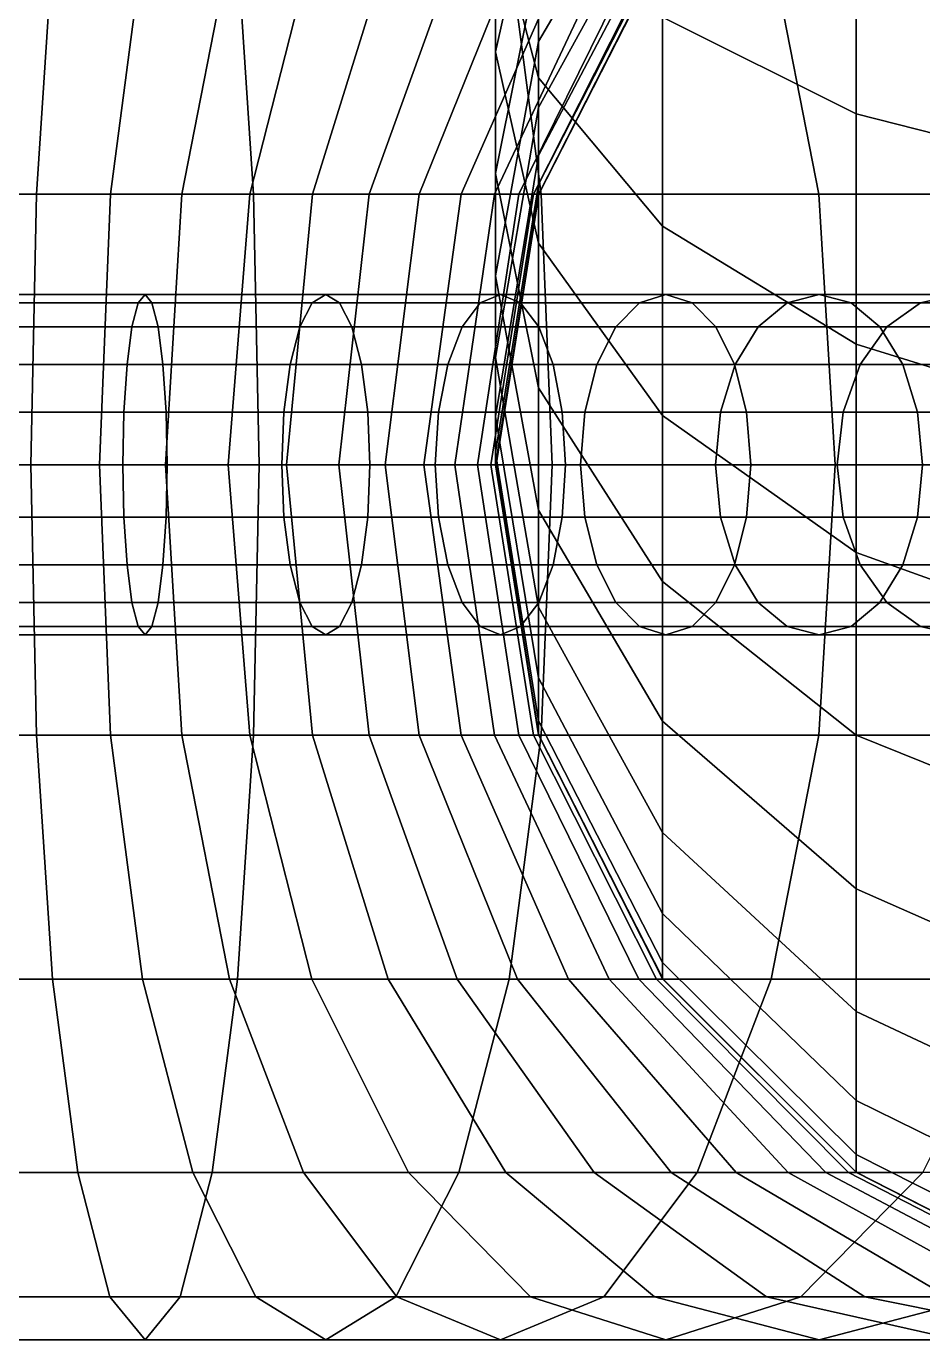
# Model space of a CAD drawing. Extents: x 91537 to 98524, y 82085 to 85415.
# Drawn here: x 98209.3 to 98336.5, y 84466.9 to 84653.2 of the extents above; entities that cross this region are included whole.
import ezdxf

# ---------------------------------------------------------------- set-up
doc = ezdxf.new("R2010")
doc.units = 0
doc.header["$LTSCALE"] = 20
for name, color, linetype in [('CENTERLINE', 7, 'CONTINUOUS'), ('INSULATION', 254, 'CONTINUOUS'), ('PIPE-SPOOL3', 3, 'CONTINUOUS')]:
    doc.layers.add(name, color=color, linetype=linetype)

msp = doc.modelspace()

# ---------------------------------------------------------------- linework, layer by layer
at = {"layer": 'CENTERLINE'}
msp.add_polyline3d([(98400, 84669.2477, 4491.3293), (98400, 84649.5786, 4508.5786), (98400, 84632.3293, 4528.2477), (98400, 84617.7949, 4550), (98400, 84606.2241, 4573.4633), (98400, 84597.8148, 4598.2362), (98400, 84592.711, 4623.8948), (98400, 84591, 4650), (98400, 84591, 4895), (98398.289, 84591, 4921.1052), (98393.1852, 84591, 4946.7638), (98384.7759, 84591, 4971.5367), (98373.2051, 84591, 4995), (98358.6707, 84591, 5016.7523), (98341.4214, 84591, 5036.4214), (98321.7523, 84591, 5053.6707), (98300, 84591, 5068.2051), (98276.5367, 84591, 5079.7759), (98251.7638, 84591, 5088.1852), (98226.1052, 84591, 5093.289), (98200, 84591, 5095)], dxfattribs=at)
at = {"layer": 'INSULATION'}
for points in [[(98281.9263, 84692.6025, 4521.7659), (98275.85, 84669.2477, 4491.3293), (98275.85, 84649.5786, 4508.5786), (98281.9263, 84676.7064, 4535.7064)], [(98275.85, 84691, 4476.7949), (98281.9263, 84671.8178, 4443.5703), (98281.9263, 84645.8929, 4460.8928), (98275.85, 84669.2477, 4491.3293)], [(98299.5605, 84690.2231, 4572.6712), (98281.9263, 84662.7659, 4551.6025), (98281.9263, 84651.0195, 4569.1822), (98299.5605, 84680.9919, 4586.4868)], [(98299.5605, 84686.5375, 4397.8053), (98327.0265, 84676.0268, 4372.4301), (98327.0265, 84640.7803, 4389.8118), (98299.5605, 84654.5132, 4413.598)], [(98299.5605, 84680.9919, 4586.4868), (98281.9263, 84651.0195, 4569.1822), (98281.9263, 84641.6682, 4588.1448), (98299.5605, 84673.6429, 4601.3891)], [(98281.9263, 84676.7064, 4535.7064), (98275.85, 84649.5786, 4508.5786), (98275.85, 84632.3293, 4528.2477), (98281.9263, 84662.7659, 4551.6025)], [(98327.0265, 84676.0268, 4372.4301), (98361.6355, 84669.2785, 4356.1382), (98361.6355, 84631.9632, 4374.5401), (98327.0265, 84640.7803, 4389.8118)], [(98299.5605, 84673.6429, 4601.3891), (98281.9263, 84641.6682, 4588.1448), (98281.9263, 84634.8721, 4608.1656), (98299.5605, 84668.3019, 4617.1231)], [(98281.9263, 84671.8178, 4443.5703), (98299.5605, 84654.5132, 4413.598), (98299.5605, 84624.8242, 4433.4355), (98281.9263, 84645.8929, 4460.8928)], [(98275.85, 84669.2477, 4491.3293), (98281.9263, 84645.8929, 4460.8928), (98281.9263, 84622.4509, 4481.4509), (98275.85, 84649.5786, 4508.5786)], [(98299.5605, 84668.3019, 4617.1231), (98281.9263, 84634.8721, 4608.1656), (98281.9263, 84630.7473, 4628.9023), (98299.5605, 84665.0603, 4633.4197)], [(98299.5605, 84665.0603, 4633.4197), (98281.9263, 84630.7473, 4628.9023), (98281.9263, 84629.3439, 4651.2552), (98299.5605, 84663.9345, 4652.3876)], [(98212.9953, 84663.9735, 4993.7088), (98210.6935, 84629.3645, 4976.2254), (98196.1367, 84629.3645, 4976.9896), (98196.7137, 84663.9735, 4994.6143)], [(98241.5169, 84629.3645, 5210.3525), (98239.2152, 84663.9735, 5192.8692), (98203.2863, 84663.9735, 5195.3857), (98203.8633, 84629.3645, 5213.0104)], [(98225.7682, 84663.9735, 4991.1681), (98221.2041, 84629.3645, 4974.1348), (98210.6935, 84629.3645, 4976.2254), (98212.9953, 84663.9735, 4993.7088)], [(98238.1002, 84663.9735, 4986.9819), (98231.3519, 84629.3645, 4970.6901), (98221.2041, 84629.3645, 4974.1348), (98225.7682, 84663.9735, 4991.1681)], [(98249.7803, 84663.9735, 4981.222), (98240.9632, 84629.3645, 4965.9503), (98231.3519, 84629.3645, 4970.6901), (98238.1002, 84663.9735, 4986.9819)], [(98282.3235, 84629.3645, 5202.2356), (98277.7595, 84663.9735, 5185.2022), (98239.2152, 84663.9735, 5192.8692), (98241.5169, 84629.3645, 5210.3525)], [(98260.6086, 84663.9735, 4973.9867), (98249.8736, 84629.3645, 4959.9965), (98240.9632, 84629.3645, 4965.9503), (98249.7803, 84663.9735, 4981.222)], [(98270.3999, 84663.9735, 4965.3999), (98257.9307, 84629.3645, 4952.9307), (98249.8736, 84629.3645, 4959.9965), (98260.6086, 84663.9735, 4973.9867)], [(98278.9867, 84663.9735, 4955.6086), (98264.9965, 84629.3645, 4944.8736), (98257.9307, 84629.3645, 4952.9307), (98270.3999, 84663.9735, 4965.3999)], [(98286.222, 84663.9735, 4944.7803), (98270.9503, 84629.3645, 4935.9632), (98264.9965, 84629.3645, 4944.8736), (98278.9867, 84663.9735, 4955.6086)], [(98291.9819, 84663.9735, 4933.1002), (98275.6901, 84629.3645, 4926.3519), (98270.9503, 84629.3645, 4935.9632), (98286.222, 84663.9735, 4944.7803)], [(98296.1681, 84663.9735, 4920.7682), (98279.1348, 84629.3645, 4916.2041), (98275.6901, 84629.3645, 4926.3519), (98291.9819, 84663.9735, 4933.1002)], [(98281.9263, 84662.7659, 4551.6025), (98275.85, 84632.3293, 4528.2477), (98275.85, 84617.7949, 4550), (98281.9263, 84651.0195, 4569.1822)], [(98321.7215, 84629.3645, 5188.8618), (98314.9732, 84663.9735, 5172.5699), (98277.7595, 84663.9735, 5185.2022), (98282.3235, 84629.3645, 5202.2356)], [(98298.7088, 84663.9735, 4907.9953), (98281.2254, 84629.3645, 4905.6935), (98279.1348, 84629.3645, 4916.2041), (98296.1681, 84663.9735, 4920.7682)], [(98299.6143, 84663.9735, 4891.7137), (98281.9896, 84629.3645, 4891.1367), (98281.2254, 84629.3645, 4905.6935), (98298.7088, 84663.9735, 4907.9953)], [(98299.5605, 84663.9345, 4652.3876), (98281.9263, 84629.3439, 4651.2552), (98281.9896, 84629.3645, 4891.1367), (98299.6143, 84663.9735, 4891.7137)], [(98359.0368, 84629.3645, 5170.4599), (98350.2197, 84663.9735, 5155.1882), (98314.9732, 84663.9735, 5172.5699), (98321.7215, 84629.3645, 5188.8618)], [(98299.5605, 84654.5132, 4413.598), (98327.0265, 84640.7803, 4389.8118), (98327.0265, 84608.104, 4411.6454), (98299.5605, 84624.8242, 4433.4355)], [(98281.9263, 84651.0195, 4569.1822), (98275.85, 84617.7949, 4550), (98275.85, 84606.2241, 4573.4633), (98281.9263, 84641.6682, 4588.1448)], [(98275.85, 84649.5786, 4508.5786), (98281.9263, 84622.4509, 4481.4509), (98281.9263, 84601.8928, 4504.8929), (98275.85, 84632.3293, 4528.2477)], [(98281.9263, 84645.8929, 4460.8928), (98299.5605, 84624.8242, 4433.4355), (98299.5605, 84597.9786, 4456.9786), (98281.9263, 84622.4509, 4481.4509)], [(98281.9263, 84641.6682, 4588.1448), (98275.85, 84606.2241, 4573.4633), (98275.85, 84597.8148, 4598.2362), (98281.9263, 84634.8721, 4608.1656)], [(98327.0265, 84640.7803, 4389.8118), (98361.6355, 84631.9632, 4374.5401), (98361.6355, 84597.369, 4397.6552), (98327.0265, 84608.104, 4411.6454)], [(98281.9263, 84634.8721, 4608.1656), (98275.85, 84597.8148, 4598.2362), (98275.85, 84592.711, 4623.8948), (98281.9263, 84630.7473, 4628.9023)], [(98275.85, 84632.3293, 4528.2477), (98281.9263, 84601.8928, 4504.8929), (98281.9263, 84584.5703, 4530.8178), (98275.85, 84617.7949, 4550)], [(98281.9263, 84630.7473, 4628.9023), (98275.85, 84592.711, 4623.8948), (98275.85, 84591, 4650), (98281.9263, 84629.3439, 4651.2552)], [(98210.6935, 84629.3645, 4976.2254), (98209.9004, 84591, 4970.2011), (98195.9379, 84591, 4970.9165), (98196.1367, 84629.3645, 4976.9896)], [(98242.3101, 84591, 5216.3769), (98241.5169, 84629.3645, 5210.3525), (98203.8633, 84629.3645, 5213.0104), (98204.0621, 84591, 5219.0835)], [(98221.2041, 84629.3645, 4974.1348), (98219.6314, 84591, 4968.2655), (98209.9004, 84591, 4970.2011), (98210.6935, 84629.3645, 4976.2254)], [(98231.3519, 84629.3645, 4970.6901), (98229.0265, 84591, 4965.0763), (98219.6314, 84591, 4968.2655), (98221.2041, 84629.3645, 4974.1348)], [(98240.9632, 84629.3645, 4965.9503), (98237.925, 84591, 4960.688), (98229.0265, 84591, 4965.0763), (98231.3519, 84629.3645, 4970.6901)], [(98249.8736, 84629.3645, 4959.9965), (98246.1746, 84591, 4955.1759), (98237.925, 84591, 4960.688), (98240.9632, 84629.3645, 4965.9503)], [(98283.8962, 84591, 5208.1049), (98282.3235, 84629.3645, 5202.2356), (98241.5169, 84629.3645, 5210.3525), (98242.3101, 84591, 5216.3769)], [(98257.9307, 84629.3645, 4952.9307), (98253.634, 84591, 4948.634), (98246.1746, 84591, 4955.1759), (98249.8736, 84629.3645, 4959.9965)], [(98264.9965, 84629.3645, 4944.8736), (98260.1759, 84591, 4941.1746), (98253.634, 84591, 4948.634), (98257.9307, 84629.3645, 4952.9307)], [(98270.9503, 84629.3645, 4935.9632), (98265.688, 84591, 4932.925), (98260.1759, 84591, 4941.1746), (98264.9965, 84629.3645, 4944.8736)], [(98275.6901, 84629.3645, 4926.3519), (98270.0763, 84591, 4924.0265), (98265.688, 84591, 4932.925), (98270.9503, 84629.3645, 4935.9632)], [(98279.1348, 84629.3645, 4916.2041), (98273.2655, 84591, 4914.6314), (98270.0763, 84591, 4924.0265), (98275.6901, 84629.3645, 4926.3519)], [(98281.2254, 84629.3645, 4905.6935), (98275.2011, 84591, 4904.9004), (98273.2655, 84591, 4914.6314), (98279.1348, 84629.3645, 4916.2041)], [(98281.9896, 84629.3645, 4891.1367), (98275.9165, 84591, 4890.9379), (98275.2011, 84591, 4904.9004), (98281.2254, 84629.3645, 4905.6935)], [(98281.9263, 84629.3439, 4651.2552), (98275.85, 84591, 4650), (98275.9165, 84591, 4890.9379), (98281.9896, 84629.3645, 4891.1367)], [(98324.0468, 84591, 5194.4756), (98321.7215, 84629.3645, 5188.8618), (98282.3235, 84629.3645, 5202.2356), (98283.8962, 84591, 5208.1049)], [(98362.075, 84591, 5175.7221), (98359.0368, 84629.3645, 5170.4599), (98321.7215, 84629.3645, 5188.8618), (98324.0468, 84591, 5194.4756)], [(98299.5605, 84624.8242, 4433.4355), (98327.0265, 84608.104, 4411.6454), (98327.0265, 84578.5572, 4437.5572), (98299.5605, 84597.9786, 4456.9786)], [(98281.9263, 84622.4509, 4481.4509), (98299.5605, 84597.9786, 4456.9786), (98299.5605, 84574.4355, 4483.8242), (98281.9263, 84601.8928, 4504.8929)], [(98275.85, 84617.7949, 4550), (98281.9263, 84584.5703, 4530.8178), (98281.9263, 84570.78, 4558.7819), (98275.85, 84606.2241, 4573.4633)], [(98327.0265, 84608.104, 4411.6454), (98361.6355, 84597.369, 4397.6552), (98361.6355, 84566.088, 4425.088), (98327.0265, 84578.5572, 4437.5572)], [(98275.85, 84606.2241, 4573.4633), (98281.9263, 84570.78, 4558.7819), (98281.9263, 84560.7576, 4588.3067), (98275.85, 84597.8148, 4598.2362)], [(98281.9263, 84601.8928, 4504.8929), (98299.5605, 84574.4355, 4483.8242), (98299.5605, 84554.598, 4513.5132), (98281.9263, 84584.5703, 4530.8178)], [(98275.85, 84597.8148, 4598.2362), (98281.9263, 84560.7576, 4588.3067), (98281.9263, 84554.6748, 4618.8872), (98275.85, 84592.711, 4623.8948)], [(98299.5605, 84597.9786, 4456.9786), (98327.0265, 84578.5572, 4437.5572), (98327.0265, 84552.6454, 4467.104), (98299.5605, 84574.4355, 4483.8242)], [(98275.85, 84592.711, 4623.8948), (98281.9263, 84554.6748, 4618.8872), (98281.9263, 84552.6561, 4648.7447), (98275.85, 84591, 4650)], [(98209.9004, 84591, 4970.2011), (98210.6935, 84552.6355, 4976.2254), (98196.1367, 84552.6355, 4976.9896), (98195.9379, 84591, 4970.9165)], [(98241.5169, 84552.6355, 5210.3525), (98242.3101, 84591, 5216.3769), (98204.0621, 84591, 5219.0835), (98203.8633, 84552.6355, 5213.0104)], [(98219.6314, 84591, 4968.2655), (98221.2041, 84552.6355, 4974.1348), (98210.6935, 84552.6355, 4976.2254), (98209.9004, 84591, 4970.2011)], [(98229.0265, 84591, 4965.0763), (98231.3519, 84552.6355, 4970.6901), (98221.2041, 84552.6355, 4974.1348), (98219.6314, 84591, 4968.2655)], [(98237.925, 84591, 4960.688), (98240.9632, 84552.6355, 4965.9503), (98231.3519, 84552.6355, 4970.6901), (98229.0265, 84591, 4965.0763)], [(98246.1746, 84591, 4955.1759), (98249.8736, 84552.6355, 4959.9965), (98240.9632, 84552.6355, 4965.9503), (98237.925, 84591, 4960.688)], [(98282.3235, 84552.6355, 5202.2356), (98283.8962, 84591, 5208.1049), (98242.3101, 84591, 5216.3769), (98241.5169, 84552.6355, 5210.3525)], [(98253.634, 84591, 4948.634), (98257.9307, 84552.6355, 4952.9307), (98249.8736, 84552.6355, 4959.9965), (98246.1746, 84591, 4955.1759)], [(98260.1759, 84591, 4941.1746), (98264.9965, 84552.6355, 4944.8736), (98257.9307, 84552.6355, 4952.9307), (98253.634, 84591, 4948.634)], [(98265.688, 84591, 4932.925), (98270.9503, 84552.6355, 4935.9632), (98264.9965, 84552.6355, 4944.8736), (98260.1759, 84591, 4941.1746)], [(98270.0763, 84591, 4924.0265), (98275.6901, 84552.6355, 4926.3519), (98270.9503, 84552.6355, 4935.9632), (98265.688, 84591, 4932.925)], [(98273.2655, 84591, 4914.6314), (98279.1348, 84552.6355, 4916.2041), (98275.6901, 84552.6355, 4926.3519), (98270.0763, 84591, 4924.0265)], [(98275.2011, 84591, 4904.9004), (98281.2254, 84552.6355, 4905.6935), (98279.1348, 84552.6355, 4916.2041), (98273.2655, 84591, 4914.6314)], [(98275.9165, 84591, 4890.9379), (98281.9896, 84552.6355, 4891.1367), (98281.2254, 84552.6355, 4905.6935), (98275.2011, 84591, 4904.9004)], [(98275.85, 84591, 4650), (98281.9263, 84552.6561, 4648.7447), (98281.9896, 84552.6355, 4891.1367), (98275.9165, 84591, 4890.9379)], [(98321.7215, 84552.6355, 5188.8618), (98324.0468, 84591, 5194.4756), (98283.8962, 84591, 5208.1049), (98282.3235, 84552.6355, 5202.2356)], [(98359.0368, 84552.6355, 5170.4599), (98362.075, 84591, 5175.7221), (98324.0468, 84591, 5194.4756), (98321.7215, 84552.6355, 5188.8618)], [(98281.9263, 84584.5703, 4530.8178), (98299.5605, 84554.598, 4513.5132), (98299.5605, 84538.8053, 4545.5375), (98281.9263, 84570.78, 4558.7819)], [(98327.0265, 84578.5572, 4437.5572), (98361.6355, 84566.088, 4425.088), (98361.6355, 84538.6552, 4456.369), (98327.0265, 84552.6454, 4467.104)], [(98299.5605, 84574.4355, 4483.8242), (98327.0265, 84552.6454, 4467.104), (98327.0265, 84530.8118, 4499.7803), (98299.5605, 84554.598, 4513.5132)], [(98281.9263, 84570.78, 4558.7819), (98299.5605, 84538.8053, 4545.5375), (98299.5605, 84527.3278, 4579.3492), (98281.9263, 84560.7576, 4588.3067)], [(98281.9263, 84560.7576, 4588.3067), (98299.5605, 84527.3278, 4579.3492), (98299.5605, 84520.3618, 4614.3698), (98281.9263, 84554.6748, 4618.8872)], [(98281.9263, 84554.6748, 4618.8872), (98299.5605, 84520.3618, 4614.3698), (98299.5605, 84518.0655, 4647.6124), (98281.9263, 84552.6561, 4648.7447)], [(98299.5605, 84554.598, 4513.5132), (98327.0265, 84530.8118, 4499.7803), (98327.0265, 84513.4301, 4535.0268), (98299.5605, 84538.8053, 4545.5375)], [(98210.6935, 84552.6355, 4976.2254), (98212.9953, 84518.0265, 4993.7088), (98196.7137, 84518.0265, 4994.6143), (98196.1367, 84552.6355, 4976.9896)], [(98239.2152, 84518.0265, 5192.8692), (98241.5169, 84552.6355, 5210.3525), (98203.8633, 84552.6355, 5213.0104), (98203.2863, 84518.0265, 5195.3857)], [(98221.2041, 84552.6355, 4974.1348), (98225.7682, 84518.0265, 4991.1681), (98212.9953, 84518.0265, 4993.7088), (98210.6935, 84552.6355, 4976.2254)], [(98231.3519, 84552.6355, 4970.6901), (98238.1002, 84518.0265, 4986.9819), (98225.7682, 84518.0265, 4991.1681), (98221.2041, 84552.6355, 4974.1348)], [(98240.9632, 84552.6355, 4965.9503), (98249.7803, 84518.0265, 4981.222), (98238.1002, 84518.0265, 4986.9819), (98231.3519, 84552.6355, 4970.6901)], [(98277.7595, 84518.0265, 5185.2022), (98282.3235, 84552.6355, 5202.2356), (98241.5169, 84552.6355, 5210.3525), (98239.2152, 84518.0265, 5192.8692)], [(98249.8736, 84552.6355, 4959.9965), (98260.6086, 84518.0265, 4973.9867), (98249.7803, 84518.0265, 4981.222), (98240.9632, 84552.6355, 4965.9503)], [(98257.9307, 84552.6355, 4952.9307), (98270.3999, 84518.0265, 4965.3999), (98260.6086, 84518.0265, 4973.9867), (98249.8736, 84552.6355, 4959.9965)], [(98264.9965, 84552.6355, 4944.8736), (98278.9867, 84518.0265, 4955.6086), (98270.3999, 84518.0265, 4965.3999), (98257.9307, 84552.6355, 4952.9307)], [(98270.9503, 84552.6355, 4935.9632), (98286.222, 84518.0265, 4944.7803), (98278.9867, 84518.0265, 4955.6086), (98264.9965, 84552.6355, 4944.8736)], [(98275.6901, 84552.6355, 4926.3519), (98291.9819, 84518.0265, 4933.1002), (98286.222, 84518.0265, 4944.7803), (98270.9503, 84552.6355, 4935.9632)], [(98279.1348, 84552.6355, 4916.2041), (98296.1681, 84518.0265, 4920.7682), (98291.9819, 84518.0265, 4933.1002), (98275.6901, 84552.6355, 4926.3519)], [(98314.9732, 84518.0265, 5172.5699), (98321.7215, 84552.6355, 5188.8618), (98282.3235, 84552.6355, 5202.2356), (98277.7595, 84518.0265, 5185.2022)], [(98281.2254, 84552.6355, 4905.6935), (98298.7088, 84518.0265, 4907.9953), (98296.1681, 84518.0265, 4920.7682), (98279.1348, 84552.6355, 4916.2041)], [(98281.9896, 84552.6355, 4891.1367), (98299.6143, 84518.0265, 4891.7137), (98298.7088, 84518.0265, 4907.9953), (98281.2254, 84552.6355, 4905.6935)], [(98281.9263, 84552.6561, 4648.7447), (98299.5605, 84518.0655, 4647.6124), (98299.6143, 84518.0265, 4891.7137), (98281.9896, 84552.6355, 4891.1367)], [(98350.2197, 84518.0265, 5155.1882), (98359.0368, 84552.6355, 5170.4599), (98321.7215, 84552.6355, 5188.8618), (98314.9732, 84518.0265, 5172.5699)], [(98327.0265, 84552.6454, 4467.104), (98361.6355, 84538.6552, 4456.369), (98361.6355, 84515.5401, 4490.9632), (98327.0265, 84530.8118, 4499.7803)], [(98299.5605, 84538.8053, 4545.5375), (98327.0265, 84513.4301, 4535.0268), (98327.0265, 84500.7978, 4572.2405), (98299.5605, 84527.3278, 4579.3492)], [(98327.0265, 84530.8118, 4499.7803), (98361.6355, 84515.5401, 4490.9632), (98361.6355, 84497.1382, 4528.2785), (98327.0265, 84513.4301, 4535.0268)], [(98299.5605, 84527.3278, 4579.3492), (98327.0265, 84500.7978, 4572.2405), (98327.0265, 84493.1308, 4610.7848), (98299.5605, 84520.3618, 4614.3698)], [(98299.5605, 84520.3618, 4614.3698), (98327.0265, 84493.1308, 4610.7848), (98327.0265, 84490.6143, 4646.7137), (98299.5605, 84518.0655, 4647.6124)], [(98212.9953, 84518.0265, 4993.7088), (98216.5803, 84490.5605, 5020.9397), (98197.6124, 84490.5605, 5022.0655), (98196.7137, 84518.0265, 4994.6143)], [(98235.6302, 84490.5605, 5165.6382), (98239.2152, 84518.0265, 5192.8692), (98203.2863, 84518.0265, 5195.3857), (98202.3876, 84490.5605, 5167.9345)], [(98225.7682, 84518.0265, 4991.1681), (98232.8769, 84490.5605, 5017.6981), (98216.5803, 84490.5605, 5020.9397), (98212.9953, 84518.0265, 4993.7088)], [(98238.1002, 84518.0265, 4986.9819), (98248.6109, 84490.5605, 5012.3571), (98232.8769, 84490.5605, 5017.6981), (98225.7682, 84518.0265, 4991.1681)], [(98270.6508, 84490.5605, 5158.6722), (98277.7595, 84518.0265, 5185.2022), (98239.2152, 84518.0265, 5192.8692), (98235.6302, 84490.5605, 5165.6382)], [(98249.7803, 84518.0265, 4981.222), (98263.5132, 84490.5605, 5005.0081), (98248.6109, 84490.5605, 5012.3571), (98238.1002, 84518.0265, 4986.9819)], [(98260.6086, 84518.0265, 4973.9867), (98277.3288, 84490.5605, 4995.7769), (98263.5132, 84490.5605, 5005.0081), (98249.7803, 84518.0265, 4981.222)], [(98270.3999, 84518.0265, 4965.3999), (98289.8213, 84490.5605, 4984.8213), (98277.3288, 84490.5605, 4995.7769), (98260.6086, 84518.0265, 4973.9867)], [(98278.9867, 84518.0265, 4955.6086), (98300.7769, 84490.5605, 4972.3288), (98289.8213, 84490.5605, 4984.8213), (98270.3999, 84518.0265, 4965.3999)], [(98304.4625, 84490.5605, 5147.1947), (98314.9732, 84518.0265, 5172.5699), (98277.7595, 84518.0265, 5185.2022), (98270.6508, 84490.5605, 5158.6722)], [(98286.222, 84518.0265, 4944.7803), (98310.0081, 84490.5605, 4958.5132), (98300.7769, 84490.5605, 4972.3288), (98278.9867, 84518.0265, 4955.6086)], [(98291.9819, 84518.0265, 4933.1002), (98317.3571, 84490.5605, 4943.6109), (98310.0081, 84490.5605, 4958.5132), (98286.222, 84518.0265, 4944.7803)], [(98296.1681, 84518.0265, 4920.7682), (98322.6981, 84490.5605, 4927.8769), (98317.3571, 84490.5605, 4943.6109), (98291.9819, 84518.0265, 4933.1002)], [(98298.7088, 84518.0265, 4907.9953), (98325.9397, 84490.5605, 4911.5803), (98322.6981, 84490.5605, 4927.8769), (98296.1681, 84518.0265, 4920.7682)], [(98299.6143, 84518.0265, 4891.7137), (98327.0655, 84490.5605, 4892.6124), (98325.9397, 84490.5605, 4911.5803), (98298.7088, 84518.0265, 4907.9953)], [(98299.5605, 84518.0655, 4647.6124), (98327.0265, 84490.6143, 4646.7137), (98327.0655, 84490.5605, 4892.6124), (98299.6143, 84518.0265, 4891.7137)], [(98336.4868, 84490.5605, 5131.402), (98350.2197, 84518.0265, 5155.1882), (98314.9732, 84518.0265, 5172.5699), (98304.4625, 84490.5605, 5147.1947)], [(98327.0265, 84513.4301, 4535.0268), (98361.6355, 84497.1382, 4528.2785), (98361.6355, 84483.7644, 4567.6765), (98327.0265, 84500.7978, 4572.2405)], [(98327.0265, 84500.7978, 4572.2405), (98361.6355, 84483.7644, 4567.6765), (98361.6355, 84475.6475, 4608.4831), (98327.0265, 84493.1308, 4610.7848)], [(98327.0265, 84493.1308, 4610.7848), (98361.6355, 84475.6475, 4608.4831), (98361.6355, 84472.9896, 4646.1367), (98327.0265, 84490.6143, 4646.7137)], [(98216.5803, 84490.5605, 5020.9397), (98221.0977, 84472.9263, 5055.2527), (98198.7447, 84472.9263, 5056.6561), (98197.6124, 84490.5605, 5022.0655)], [(98231.1128, 84472.9263, 5131.3252), (98235.6302, 84490.5605, 5165.6382), (98202.3876, 84490.5605, 5167.9345), (98201.2552, 84472.9263, 5133.3439)], [(98232.8769, 84490.5605, 5017.6981), (98241.8344, 84472.9263, 5051.1279), (98221.0977, 84472.9263, 5055.2527), (98216.5803, 84490.5605, 5020.9397)], [(98261.6933, 84472.9263, 5125.2424), (98270.6508, 84490.5605, 5158.6722), (98235.6302, 84490.5605, 5165.6382), (98231.1128, 84472.9263, 5131.3252)], [(98248.6109, 84490.5605, 5012.3571), (98261.8552, 84472.9263, 5044.3318), (98241.8344, 84472.9263, 5051.1279), (98232.8769, 84490.5605, 5017.6981)], [(98263.5132, 84490.5605, 5005.0081), (98280.8178, 84472.9263, 5034.9805), (98261.8552, 84472.9263, 5044.3318), (98248.6109, 84490.5605, 5012.3571)], [(98291.2181, 84472.9263, 5115.22), (98304.4625, 84490.5605, 5147.1947), (98270.6508, 84490.5605, 5158.6722), (98261.6933, 84472.9263, 5125.2424)], [(98277.3288, 84490.5605, 4995.7769), (98298.3975, 84472.9263, 5023.2341), (98280.8178, 84472.9263, 5034.9805), (98263.5132, 84490.5605, 5005.0081)], [(98289.8213, 84490.5605, 4984.8213), (98314.2936, 84472.9263, 5009.2936), (98298.3975, 84472.9263, 5023.2341), (98277.3288, 84490.5605, 4995.7769)], [(98300.7769, 84490.5605, 4972.3288), (98328.2341, 84472.9263, 4993.3975), (98314.2936, 84472.9263, 5009.2936), (98289.8213, 84490.5605, 4984.8213)], [(98319.1822, 84472.9263, 5101.4297), (98336.4868, 84490.5605, 5131.402), (98304.4625, 84490.5605, 5147.1947), (98291.2181, 84472.9263, 5115.22)], [(98310.0081, 84490.5605, 4958.5132), (98339.9805, 84472.9263, 4975.8178), (98328.2341, 84472.9263, 4993.3975), (98300.7769, 84490.5605, 4972.3288)], [(98317.3571, 84490.5605, 4943.6109), (98349.3318, 84472.9263, 4956.8552), (98339.9805, 84472.9263, 4975.8178), (98310.0081, 84490.5605, 4958.5132)], [(98322.6981, 84490.5605, 4927.8769), (98356.1279, 84472.9263, 4936.8344), (98349.3318, 84472.9263, 4956.8552), (98317.3571, 84490.5605, 4943.6109)], [(98345.1071, 84472.9263, 5084.1072), (98366.1758, 84490.5605, 5111.5645), (98336.4868, 84490.5605, 5131.402), (98319.1822, 84472.9263, 5101.4297)], [(98325.9397, 84490.5605, 4911.5803), (98360.2527, 84472.9263, 4916.0977), (98356.1279, 84472.9263, 4936.8344), (98322.6981, 84490.5605, 4927.8769)], [(98327.0655, 84490.5605, 4892.6124), (98361.6561, 84472.9263, 4893.7447), (98360.2527, 84472.9263, 4916.0977), (98325.9397, 84490.5605, 4911.5803)], [(98327.0265, 84490.6143, 4646.7137), (98361.6355, 84472.9896, 4646.1367), (98361.6561, 84472.9263, 4893.7447), (98327.0655, 84490.5605, 4892.6124)], [(98221.0977, 84472.9263, 5055.2527), (98226.1052, 84466.85, 5093.289), (98200, 84466.85, 5095), (98198.7447, 84472.9263, 5056.6561)], [(98226.1052, 84466.85, 5093.289), (98231.1128, 84472.9263, 5131.3252), (98201.2552, 84472.9263, 5133.3439), (98200, 84466.85, 5095)], [(98241.8344, 84472.9263, 5051.1279), (98251.7638, 84466.85, 5088.1852), (98226.1052, 84466.85, 5093.289), (98221.0977, 84472.9263, 5055.2527)], [(98251.7638, 84466.85, 5088.1852), (98261.6933, 84472.9263, 5125.2424), (98231.1128, 84472.9263, 5131.3252), (98226.1052, 84466.85, 5093.289)], [(98261.8552, 84472.9263, 5044.3318), (98276.5367, 84466.85, 5079.7759), (98251.7638, 84466.85, 5088.1852), (98241.8344, 84472.9263, 5051.1279)], [(98276.5367, 84466.85, 5079.7759), (98291.2181, 84472.9263, 5115.22), (98261.6933, 84472.9263, 5125.2424), (98251.7638, 84466.85, 5088.1852)], [(98280.8178, 84472.9263, 5034.9805), (98300, 84466.85, 5068.2051), (98276.5367, 84466.85, 5079.7759), (98261.8552, 84472.9263, 5044.3318)], [(98300, 84466.85, 5068.2051), (98319.1822, 84472.9263, 5101.4297), (98291.2181, 84472.9263, 5115.22), (98276.5367, 84466.85, 5079.7759)], [(98298.3975, 84472.9263, 5023.2341), (98321.7523, 84466.85, 5053.6707), (98300, 84466.85, 5068.2051), (98280.8178, 84472.9263, 5034.9805)], [(98314.2936, 84472.9263, 5009.2936), (98341.4214, 84466.85, 5036.4214), (98321.7523, 84466.85, 5053.6707), (98298.3975, 84472.9263, 5023.2341)], [(98321.7523, 84466.85, 5053.6707), (98345.1071, 84472.9263, 5084.1072), (98319.1822, 84472.9263, 5101.4297), (98300, 84466.85, 5068.2051)], [(98328.2341, 84472.9263, 4993.3975), (98358.6707, 84466.85, 5016.7523), (98341.4214, 84466.85, 5036.4214), (98314.2936, 84472.9263, 5009.2936)], [(98341.4214, 84466.85, 5036.4214), (98368.5491, 84472.9263, 5063.5491), (98345.1071, 84472.9263, 5084.1072), (98321.7523, 84466.85, 5053.6707)], [(98339.9805, 84472.9263, 4975.8178), (98373.2051, 84466.85, 4995), (98358.6707, 84466.85, 5016.7523), (98328.2341, 84472.9263, 4993.3975)]]:
    msp.add_3dface(points, dxfattribs=at)
at = {"layer": 'PIPE-SPOOL3'}
for points in [[(98225.1312, 84613.968, 5085.8901), (98224.2524, 84610.5378, 5079.2154), (98199.5356, 84610.5378, 5080.8126), (98199.7558, 84613.968, 5087.5412)], [(98226.1052, 84615.15, 5093.289), (98225.1312, 84613.968, 5085.8901), (98199.7558, 84613.968, 5087.5412), (98200, 84615.15, 5095)], [(98227.0793, 84613.968, 5100.6879), (98226.1052, 84615.15, 5093.289), (98200, 84615.15, 5095), (98200.2442, 84613.968, 5102.4588)], [(98227.9581, 84610.5378, 5107.3625), (98227.0793, 84613.968, 5100.6879), (98200.2442, 84613.968, 5102.4588), (98200.4644, 84610.5378, 5109.1874)], [(98249.8323, 84613.968, 5080.9767), (98248.0899, 84610.5378, 5074.4738), (98224.2524, 84610.5378, 5079.2154), (98225.1312, 84613.968, 5085.8901)], [(98251.7638, 84615.15, 5088.1852), (98249.8323, 84613.968, 5080.9767), (98225.1312, 84613.968, 5085.8901), (98226.1052, 84615.15, 5093.289)], [(98253.6953, 84613.968, 5095.3936), (98251.7638, 84615.15, 5088.1852), (98226.1052, 84615.15, 5093.289), (98227.0793, 84613.968, 5100.6879)], [(98255.4377, 84610.5378, 5101.8965), (98253.6953, 84613.968, 5095.3936), (98227.0793, 84613.968, 5100.6879), (98227.9581, 84610.5378, 5107.3625)], [(98273.6808, 84613.968, 5072.8812), (98271.1045, 84610.5378, 5066.6614), (98248.0899, 84610.5378, 5074.4738), (98249.8323, 84613.968, 5080.9767)], [(98276.5367, 84615.15, 5079.7759), (98273.6808, 84613.968, 5072.8812), (98249.8323, 84613.968, 5080.9767), (98251.7638, 84615.15, 5088.1852)], [(98279.3926, 84613.968, 5086.6706), (98276.5367, 84615.15, 5079.7759), (98251.7638, 84615.15, 5088.1852), (98253.6953, 84613.968, 5095.3936)], [(98281.9689, 84610.5378, 5092.8904), (98279.3926, 84613.968, 5086.6706), (98253.6953, 84613.968, 5095.3936), (98255.4377, 84610.5378, 5101.8965)], [(98296.2686, 84613.968, 5061.7421), (98292.9025, 84610.5378, 5055.9118), (98271.1045, 84610.5378, 5066.6614), (98273.6808, 84613.968, 5072.8812)], [(98300, 84615.15, 5068.2051), (98296.2686, 84613.968, 5061.7421), (98273.6808, 84613.968, 5072.8812), (98276.5367, 84615.15, 5079.7759)], [(98303.7314, 84613.968, 5074.668), (98300, 84615.15, 5068.2051), (98276.5367, 84615.15, 5079.7759), (98279.3926, 84613.968, 5086.6706)], [(98307.0975, 84610.5378, 5080.4983), (98303.7314, 84613.968, 5074.668), (98279.3926, 84613.968, 5086.6706), (98281.9689, 84610.5378, 5092.8904)], [(98317.2092, 84613.968, 5047.7501), (98313.1109, 84610.5378, 5042.409), (98292.9025, 84610.5378, 5055.9118), (98296.2686, 84613.968, 5061.7421)], [(98321.7523, 84615.15, 5053.6707), (98317.2092, 84613.968, 5047.7501), (98296.2686, 84613.968, 5061.7421), (98300, 84615.15, 5068.2051)], [(98326.2953, 84613.968, 5059.5913), (98321.7523, 84615.15, 5053.6707), (98300, 84615.15, 5068.2051), (98303.7314, 84613.968, 5074.668)], [(98330.3937, 84610.5378, 5064.9323), (98326.2953, 84613.968, 5059.5913), (98303.7314, 84613.968, 5074.668), (98307.0975, 84610.5378, 5080.4983)], [(98336.1444, 84613.968, 5031.1444), (98331.384, 84610.5378, 5026.384), (98313.1109, 84610.5378, 5042.409), (98317.2092, 84613.968, 5047.7501)], [(98341.4214, 84615.15, 5036.4214), (98336.1444, 84613.968, 5031.1444), (98317.2092, 84613.968, 5047.7501), (98321.7523, 84615.15, 5053.6707)], [(98346.6983, 84613.968, 5041.6983), (98341.4214, 84615.15, 5036.4214), (98321.7523, 84615.15, 5053.6707), (98326.2953, 84613.968, 5059.5913)], [(98351.4587, 84610.5378, 5046.4587), (98346.6983, 84613.968, 5041.6983), (98326.2953, 84613.968, 5059.5913), (98330.3937, 84610.5378, 5064.9323)], [(98352.7501, 84613.968, 5012.2092), (98347.409, 84610.5378, 5008.1109), (98331.384, 84610.5378, 5026.384), (98336.1444, 84613.968, 5031.1444)], [(98358.6707, 84615.15, 5016.7523), (98352.7501, 84613.968, 5012.2092), (98336.1444, 84613.968, 5031.1444), (98341.4214, 84615.15, 5036.4214)], [(98224.2524, 84610.5378, 5079.2154), (98223.555, 84605.195, 5073.9184), (98199.3607, 84605.195, 5075.4727), (98199.5356, 84610.5378, 5080.8126)], [(98228.6554, 84605.195, 5112.6596), (98227.9581, 84610.5378, 5107.3625), (98200.4644, 84610.5378, 5109.1874), (98200.6393, 84605.195, 5114.5273)], [(98248.0899, 84610.5378, 5074.4738), (98246.7071, 84605.195, 5069.3131), (98223.555, 84605.195, 5073.9184), (98224.2524, 84610.5378, 5079.2154)], [(98256.8206, 84605.195, 5107.0572), (98255.4377, 84610.5378, 5101.8965), (98227.9581, 84610.5378, 5107.3625), (98228.6554, 84605.195, 5112.6596)], [(98271.1045, 84610.5378, 5066.6614), (98269.0599, 84605.195, 5061.7254), (98246.7071, 84605.195, 5069.3131), (98248.0899, 84610.5378, 5074.4738)], [(98284.0135, 84605.195, 5097.8264), (98281.9689, 84610.5378, 5092.8904), (98255.4377, 84610.5378, 5101.8965), (98256.8206, 84605.195, 5107.0572)], [(98292.9025, 84610.5378, 5055.9118), (98290.2311, 84605.195, 5051.2849), (98269.0599, 84605.195, 5061.7254), (98271.1045, 84610.5378, 5066.6614)], [(98309.7689, 84605.195, 5085.1253), (98307.0975, 84610.5378, 5080.4983), (98281.9689, 84610.5378, 5092.8904), (98284.0135, 84605.195, 5097.8264)], [(98313.1109, 84610.5378, 5042.409), (98309.8585, 84605.195, 5038.1703), (98290.2311, 84605.195, 5051.2849), (98292.9025, 84610.5378, 5055.9118)], [(98333.6461, 84605.195, 5069.171), (98330.3937, 84610.5378, 5064.9323), (98307.0975, 84610.5378, 5080.4983), (98309.7689, 84605.195, 5085.1253)], [(98331.384, 84610.5378, 5026.384), (98327.6061, 84605.195, 5022.6061), (98309.8585, 84605.195, 5038.1703), (98313.1109, 84610.5378, 5042.409)], [(98347.409, 84610.5378, 5008.1109), (98343.1703, 84605.195, 5004.8585), (98327.6061, 84605.195, 5022.6061), (98331.384, 84610.5378, 5026.384)], [(98355.2366, 84605.195, 5050.2366), (98351.4587, 84610.5378, 5046.4587), (98330.3937, 84610.5378, 5064.9323), (98333.6461, 84605.195, 5069.171)], [(98223.555, 84605.195, 5073.9184), (98223.1073, 84598.4628, 5070.5175), (98199.2485, 84598.4628, 5072.0443), (98199.3607, 84605.195, 5075.4727)], [(98229.1032, 84598.4628, 5116.0605), (98228.6554, 84605.195, 5112.6596), (98200.6393, 84605.195, 5114.5273), (98200.7515, 84598.4628, 5117.9557)], [(98246.7071, 84605.195, 5069.3131), (98245.8192, 84598.4628, 5065.9998), (98223.1073, 84598.4628, 5070.5175), (98223.555, 84605.195, 5073.9184)], [(98257.7084, 84598.4628, 5110.3706), (98256.8206, 84605.195, 5107.0572), (98228.6554, 84605.195, 5112.6596), (98229.1032, 84598.4628, 5116.0605)], [(98269.0599, 84605.195, 5061.7254), (98267.7472, 84598.4628, 5058.5562), (98245.8192, 84598.4628, 5065.9998), (98246.7071, 84605.195, 5069.3131)], [(98285.3262, 84598.4628, 5100.9956), (98284.0135, 84605.195, 5097.8264), (98256.8206, 84605.195, 5107.0572), (98257.7084, 84598.4628, 5110.3706)], [(98290.2311, 84605.195, 5051.2849), (98288.516, 84598.4628, 5048.3142), (98267.7472, 84598.4628, 5058.5562), (98269.0599, 84605.195, 5061.7254)], [(98311.484, 84598.4628, 5088.096), (98309.7689, 84605.195, 5085.1253), (98284.0135, 84605.195, 5097.8264), (98285.3262, 84598.4628, 5100.9956)], [(98309.8585, 84605.195, 5038.1703), (98307.7702, 84598.4628, 5035.4489), (98288.516, 84598.4628, 5048.3142), (98290.2311, 84605.195, 5051.2849)], [(98327.6061, 84605.195, 5022.6061), (98325.1805, 84598.4628, 5020.1805), (98307.7702, 84598.4628, 5035.4489), (98309.8585, 84605.195, 5038.1703)], [(98335.7343, 84598.4628, 5071.8924), (98333.6461, 84605.195, 5069.171), (98309.7689, 84605.195, 5085.1253), (98311.484, 84598.4628, 5088.096)], [(98343.1703, 84605.195, 5004.8585), (98340.4489, 84598.4628, 5002.7702), (98325.1805, 84598.4628, 5020.1805), (98327.6061, 84605.195, 5022.6061)], [(98357.6622, 84598.4628, 5052.6622), (98355.2366, 84605.195, 5050.2366), (98333.6461, 84605.195, 5069.171), (98335.7343, 84598.4628, 5071.8924)], [(98223.1073, 84598.4628, 5070.5175), (98222.953, 84591, 5069.3456), (98199.2098, 84591, 5070.8629), (98199.2485, 84598.4628, 5072.0443)], [(98229.2574, 84591, 5117.2324), (98229.1032, 84598.4628, 5116.0605), (98200.7515, 84598.4628, 5117.9557), (98200.7902, 84591, 5119.1371)], [(98245.8192, 84598.4628, 5065.9998), (98245.5133, 84591, 5064.8581), (98222.953, 84591, 5069.3456), (98223.1073, 84598.4628, 5070.5175)], [(98258.0143, 84591, 5111.5123), (98257.7084, 84598.4628, 5110.3706), (98229.1032, 84598.4628, 5116.0605), (98229.2574, 84591, 5117.2324)], [(98267.7472, 84598.4628, 5058.5562), (98267.2949, 84591, 5057.4642), (98245.5133, 84591, 5064.8581), (98245.8192, 84598.4628, 5065.9998)], [(98285.7785, 84591, 5102.0876), (98285.3262, 84598.4628, 5100.9956), (98257.7084, 84598.4628, 5110.3706), (98258.0143, 84591, 5111.5123)], [(98288.516, 84598.4628, 5048.3142), (98287.925, 84591, 5047.2906), (98267.2949, 84591, 5057.4642), (98267.7472, 84598.4628, 5058.5562)], [(98312.075, 84591, 5089.1196), (98311.484, 84598.4628, 5088.096), (98285.3262, 84598.4628, 5100.9956), (98285.7785, 84591, 5102.0876)], [(98307.7702, 84598.4628, 5035.4489), (98307.0507, 84591, 5034.5112), (98287.925, 84591, 5047.2906), (98288.516, 84598.4628, 5048.3142)], [(98325.1805, 84598.4628, 5020.1805), (98324.3447, 84591, 5019.3447), (98307.0507, 84591, 5034.5112), (98307.7702, 84598.4628, 5035.4489)], [(98336.4539, 84591, 5072.8302), (98335.7343, 84598.4628, 5071.8924), (98311.484, 84598.4628, 5088.096), (98312.075, 84591, 5089.1196)], [(98340.4489, 84598.4628, 5002.7702), (98339.5112, 84591, 5002.0507), (98324.3447, 84591, 5019.3447), (98325.1805, 84598.4628, 5020.1805)], [(98358.498, 84591, 5053.498), (98357.6622, 84598.4628, 5052.6622), (98335.7343, 84598.4628, 5071.8924), (98336.4539, 84591, 5072.8302)], [(98222.953, 84591, 5069.3456), (98223.1073, 84583.5372, 5070.5175), (98199.2485, 84583.5372, 5072.0443), (98199.2098, 84591, 5070.8629)], [(98229.1032, 84583.5372, 5116.0605), (98229.2574, 84591, 5117.2324), (98200.7902, 84591, 5119.1371), (98200.7515, 84583.5372, 5117.9557)], [(98245.5133, 84591, 5064.8581), (98245.8192, 84583.5372, 5065.9998), (98223.1073, 84583.5372, 5070.5175), (98222.953, 84591, 5069.3456)], [(98257.7084, 84583.5372, 5110.3706), (98258.0143, 84591, 5111.5123), (98229.2574, 84591, 5117.2324), (98229.1032, 84583.5372, 5116.0605)], [(98267.2949, 84591, 5057.4642), (98267.7472, 84583.5372, 5058.5562), (98245.8192, 84583.5372, 5065.9998), (98245.5133, 84591, 5064.8581)], [(98285.3262, 84583.5372, 5100.9956), (98285.7785, 84591, 5102.0876), (98258.0143, 84591, 5111.5123), (98257.7084, 84583.5372, 5110.3706)], [(98287.925, 84591, 5047.2906), (98288.516, 84583.5372, 5048.3142), (98267.7472, 84583.5372, 5058.5562), (98267.2949, 84591, 5057.4642)], [(98311.484, 84583.5372, 5088.096), (98312.075, 84591, 5089.1196), (98285.7785, 84591, 5102.0876), (98285.3262, 84583.5372, 5100.9956)], [(98307.0507, 84591, 5034.5112), (98307.7702, 84583.5372, 5035.4489), (98288.516, 84583.5372, 5048.3142), (98287.925, 84591, 5047.2906)], [(98324.3447, 84591, 5019.3447), (98325.1805, 84583.5372, 5020.1805), (98307.7702, 84583.5372, 5035.4489), (98307.0507, 84591, 5034.5112)], [(98335.7343, 84583.5372, 5071.8924), (98336.4539, 84591, 5072.8302), (98312.075, 84591, 5089.1196), (98311.484, 84583.5372, 5088.096)], [(98339.5112, 84591, 5002.0507), (98340.4489, 84583.5372, 5002.7702), (98325.1805, 84583.5372, 5020.1805), (98324.3447, 84591, 5019.3447)], [(98357.6622, 84583.5372, 5052.6622), (98358.498, 84591, 5053.498), (98336.4539, 84591, 5072.8302), (98335.7343, 84583.5372, 5071.8924)], [(98223.1073, 84583.5372, 5070.5175), (98223.555, 84576.805, 5073.9184), (98199.3607, 84576.805, 5075.4727), (98199.2485, 84583.5372, 5072.0443)], [(98228.6554, 84576.805, 5112.6596), (98229.1032, 84583.5372, 5116.0605), (98200.7515, 84583.5372, 5117.9557), (98200.6393, 84576.805, 5114.5273)], [(98245.8192, 84583.5372, 5065.9998), (98246.7071, 84576.805, 5069.3131), (98223.555, 84576.805, 5073.9184), (98223.1073, 84583.5372, 5070.5175)], [(98256.8206, 84576.805, 5107.0572), (98257.7084, 84583.5372, 5110.3706), (98229.1032, 84583.5372, 5116.0605), (98228.6554, 84576.805, 5112.6596)], [(98267.7472, 84583.5372, 5058.5562), (98269.0599, 84576.805, 5061.7254), (98246.7071, 84576.805, 5069.3131), (98245.8192, 84583.5372, 5065.9998)], [(98284.0135, 84576.805, 5097.8264), (98285.3262, 84583.5372, 5100.9956), (98257.7084, 84583.5372, 5110.3706), (98256.8206, 84576.805, 5107.0572)], [(98288.516, 84583.5372, 5048.3142), (98290.2311, 84576.805, 5051.2849), (98269.0599, 84576.805, 5061.7254), (98267.7472, 84583.5372, 5058.5562)], [(98309.7689, 84576.805, 5085.1253), (98311.484, 84583.5372, 5088.096), (98285.3262, 84583.5372, 5100.9956), (98284.0135, 84576.805, 5097.8264)], [(98307.7702, 84583.5372, 5035.4489), (98309.8585, 84576.805, 5038.1703), (98290.2311, 84576.805, 5051.2849), (98288.516, 84583.5372, 5048.3142)], [(98325.1805, 84583.5372, 5020.1805), (98327.6061, 84576.805, 5022.6061), (98309.8585, 84576.805, 5038.1703), (98307.7702, 84583.5372, 5035.4489)], [(98333.6461, 84576.805, 5069.171), (98335.7343, 84583.5372, 5071.8924), (98311.484, 84583.5372, 5088.096), (98309.7689, 84576.805, 5085.1253)], [(98340.4489, 84583.5372, 5002.7702), (98343.1703, 84576.805, 5004.8585), (98327.6061, 84576.805, 5022.6061), (98325.1805, 84583.5372, 5020.1805)], [(98355.2366, 84576.805, 5050.2366), (98357.6622, 84583.5372, 5052.6622), (98335.7343, 84583.5372, 5071.8924), (98333.6461, 84576.805, 5069.171)], [(98223.555, 84576.805, 5073.9184), (98224.2524, 84571.4622, 5079.2154), (98199.5356, 84571.4622, 5080.8126), (98199.3607, 84576.805, 5075.4727)], [(98227.9581, 84571.4622, 5107.3625), (98228.6554, 84576.805, 5112.6596), (98200.6393, 84576.805, 5114.5273), (98200.4644, 84571.4622, 5109.1874)], [(98246.7071, 84576.805, 5069.3131), (98248.0899, 84571.4622, 5074.4738), (98224.2524, 84571.4622, 5079.2154), (98223.555, 84576.805, 5073.9184)], [(98255.4377, 84571.4622, 5101.8965), (98256.8206, 84576.805, 5107.0572), (98228.6554, 84576.805, 5112.6596), (98227.9581, 84571.4622, 5107.3625)], [(98269.0599, 84576.805, 5061.7254), (98271.1045, 84571.4622, 5066.6614), (98248.0899, 84571.4622, 5074.4738), (98246.7071, 84576.805, 5069.3131)], [(98281.9689, 84571.4622, 5092.8904), (98284.0135, 84576.805, 5097.8264), (98256.8206, 84576.805, 5107.0572), (98255.4377, 84571.4622, 5101.8965)], [(98290.2311, 84576.805, 5051.2849), (98292.9025, 84571.4622, 5055.9118), (98271.1045, 84571.4622, 5066.6614), (98269.0599, 84576.805, 5061.7254)], [(98307.0975, 84571.4622, 5080.4983), (98309.7689, 84576.805, 5085.1253), (98284.0135, 84576.805, 5097.8264), (98281.9689, 84571.4622, 5092.8904)], [(98309.8585, 84576.805, 5038.1703), (98313.1109, 84571.4622, 5042.409), (98292.9025, 84571.4622, 5055.9118), (98290.2311, 84576.805, 5051.2849)], [(98330.3937, 84571.4622, 5064.9323), (98333.6461, 84576.805, 5069.171), (98309.7689, 84576.805, 5085.1253), (98307.0975, 84571.4622, 5080.4983)], [(98327.6061, 84576.805, 5022.6061), (98331.384, 84571.4622, 5026.384), (98313.1109, 84571.4622, 5042.409), (98309.8585, 84576.805, 5038.1703)], [(98343.1703, 84576.805, 5004.8585), (98347.409, 84571.4622, 5008.1109), (98331.384, 84571.4622, 5026.384), (98327.6061, 84576.805, 5022.6061)], [(98351.4587, 84571.4622, 5046.4587), (98355.2366, 84576.805, 5050.2366), (98333.6461, 84576.805, 5069.171), (98330.3937, 84571.4622, 5064.9323)], [(98224.2524, 84571.4622, 5079.2154), (98225.1312, 84568.032, 5085.8901), (98199.7558, 84568.032, 5087.5412), (98199.5356, 84571.4622, 5080.8126)], [(98227.0793, 84568.032, 5100.6879), (98227.9581, 84571.4622, 5107.3625), (98200.4644, 84571.4622, 5109.1874), (98200.2442, 84568.032, 5102.4588)], [(98248.0899, 84571.4622, 5074.4738), (98249.8323, 84568.032, 5080.9767), (98225.1312, 84568.032, 5085.8901), (98224.2524, 84571.4622, 5079.2154)], [(98253.6953, 84568.032, 5095.3936), (98255.4377, 84571.4622, 5101.8965), (98227.9581, 84571.4622, 5107.3625), (98227.0793, 84568.032, 5100.6879)], [(98271.1045, 84571.4622, 5066.6614), (98273.6808, 84568.032, 5072.8812), (98249.8323, 84568.032, 5080.9767), (98248.0899, 84571.4622, 5074.4738)], [(98279.3926, 84568.032, 5086.6706), (98281.9689, 84571.4622, 5092.8904), (98255.4377, 84571.4622, 5101.8965), (98253.6953, 84568.032, 5095.3936)], [(98292.9025, 84571.4622, 5055.9118), (98296.2686, 84568.032, 5061.7421), (98273.6808, 84568.032, 5072.8812), (98271.1045, 84571.4622, 5066.6614)], [(98303.7314, 84568.032, 5074.668), (98307.0975, 84571.4622, 5080.4983), (98281.9689, 84571.4622, 5092.8904), (98279.3926, 84568.032, 5086.6706)], [(98313.1109, 84571.4622, 5042.409), (98317.2092, 84568.032, 5047.7501), (98296.2686, 84568.032, 5061.7421), (98292.9025, 84571.4622, 5055.9118)], [(98326.2953, 84568.032, 5059.5913), (98330.3937, 84571.4622, 5064.9323), (98307.0975, 84571.4622, 5080.4983), (98303.7314, 84568.032, 5074.668)], [(98331.384, 84571.4622, 5026.384), (98336.1444, 84568.032, 5031.1444), (98317.2092, 84568.032, 5047.7501), (98313.1109, 84571.4622, 5042.409)], [(98346.6983, 84568.032, 5041.6983), (98351.4587, 84571.4622, 5046.4587), (98330.3937, 84571.4622, 5064.9323), (98326.2953, 84568.032, 5059.5913)], [(98347.409, 84571.4622, 5008.1109), (98352.7501, 84568.032, 5012.2092), (98336.1444, 84568.032, 5031.1444), (98331.384, 84571.4622, 5026.384)], [(98225.1312, 84568.032, 5085.8901), (98226.1052, 84566.85, 5093.289), (98200, 84566.85, 5095), (98199.7558, 84568.032, 5087.5412)], [(98226.1052, 84566.85, 5093.289), (98227.0793, 84568.032, 5100.6879), (98200.2442, 84568.032, 5102.4588), (98200, 84566.85, 5095)], [(98249.8323, 84568.032, 5080.9767), (98251.7638, 84566.85, 5088.1852), (98226.1052, 84566.85, 5093.289), (98225.1312, 84568.032, 5085.8901)], [(98251.7638, 84566.85, 5088.1852), (98253.6953, 84568.032, 5095.3936), (98227.0793, 84568.032, 5100.6879), (98226.1052, 84566.85, 5093.289)], [(98273.6808, 84568.032, 5072.8812), (98276.5367, 84566.85, 5079.7759), (98251.7638, 84566.85, 5088.1852), (98249.8323, 84568.032, 5080.9767)], [(98276.5367, 84566.85, 5079.7759), (98279.3926, 84568.032, 5086.6706), (98253.6953, 84568.032, 5095.3936), (98251.7638, 84566.85, 5088.1852)], [(98296.2686, 84568.032, 5061.7421), (98300, 84566.85, 5068.2051), (98276.5367, 84566.85, 5079.7759), (98273.6808, 84568.032, 5072.8812)], [(98300, 84566.85, 5068.2051), (98303.7314, 84568.032, 5074.668), (98279.3926, 84568.032, 5086.6706), (98276.5367, 84566.85, 5079.7759)], [(98317.2092, 84568.032, 5047.7501), (98321.7523, 84566.85, 5053.6707), (98300, 84566.85, 5068.2051), (98296.2686, 84568.032, 5061.7421)], [(98321.7523, 84566.85, 5053.6707), (98326.2953, 84568.032, 5059.5913), (98303.7314, 84568.032, 5074.668), (98300, 84566.85, 5068.2051)], [(98336.1444, 84568.032, 5031.1444), (98341.4214, 84566.85, 5036.4214), (98321.7523, 84566.85, 5053.6707), (98317.2092, 84568.032, 5047.7501)], [(98341.4214, 84566.85, 5036.4214), (98346.6983, 84568.032, 5041.6983), (98326.2953, 84568.032, 5059.5913), (98321.7523, 84566.85, 5053.6707)], [(98352.7501, 84568.032, 5012.2092), (98358.6707, 84566.85, 5016.7523), (98341.4214, 84566.85, 5036.4214), (98336.1444, 84568.032, 5031.1444)]]:
    msp.add_3dface(points, dxfattribs=at)

doc.saveas('drawing.dxf')
